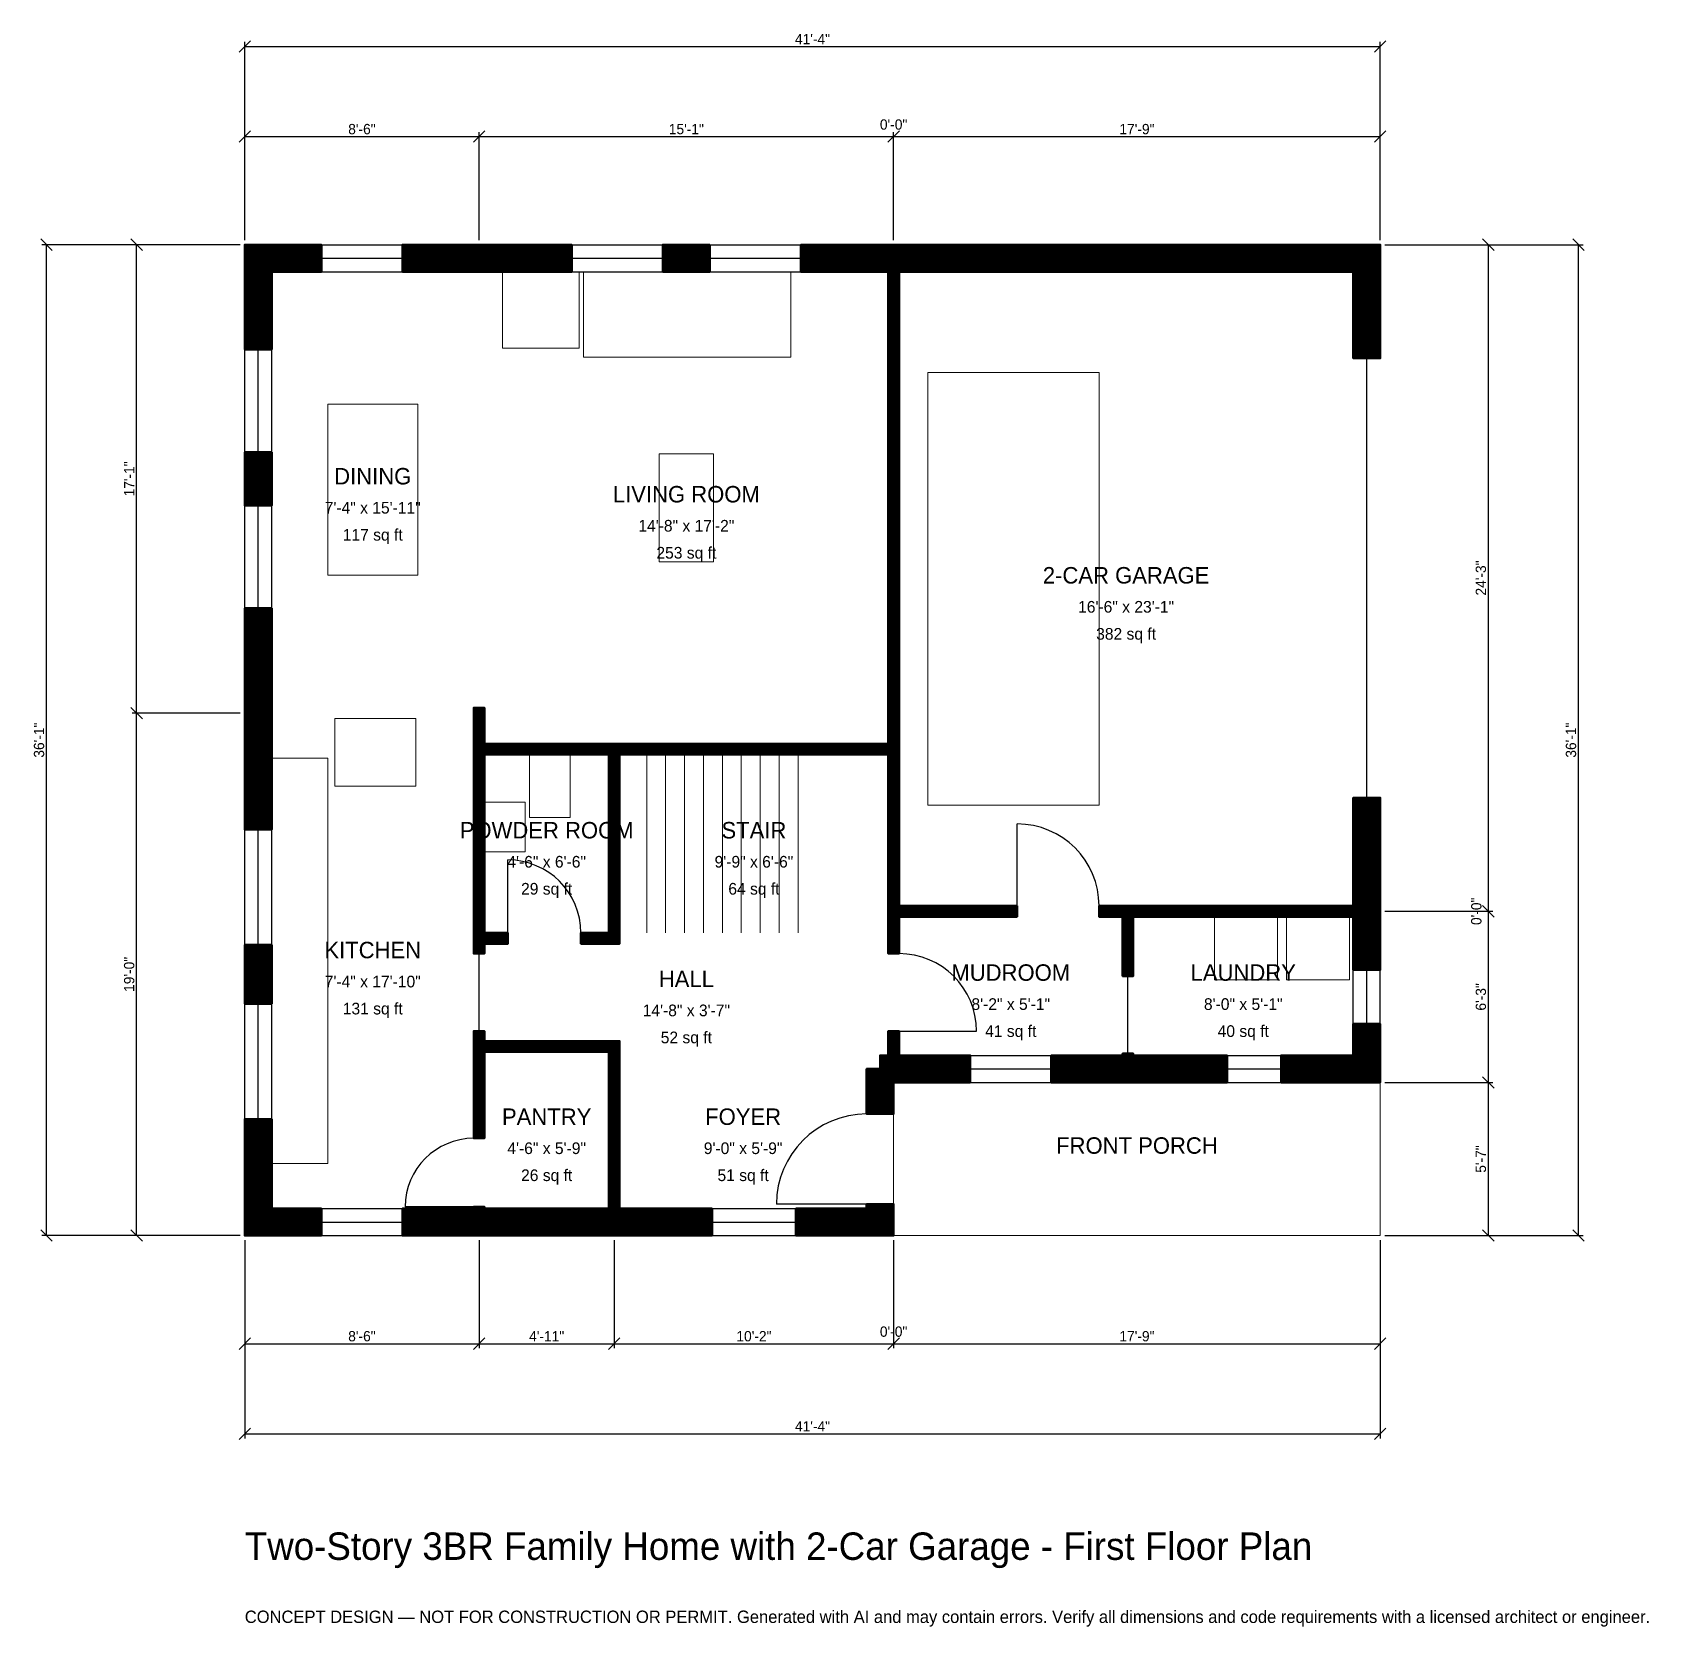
# Model space of a CAD drawing. Header units: inches. Extents: x -93 to 613, y -171 to 526.
import ezdxf
from ezdxf.enums import TextEntityAlignment as Align

# ---------------------------------------------------------------- set-up
doc = ezdxf.new("R2010")
doc.units = ezdxf.units.IN
doc.header["$MEASUREMENT"] = 0
doc.linetypes.add('DASHED', pattern=[0.6, 0.5, -0.1])
for name, color, linetype, lineweight in [('A-ANNO-DIMS', 1, 'Continuous', 13), ('A-ANNO-TEXT', 7, 'Continuous', 18), ('A-AREA-IDEN', 7, 'Continuous', 18), ('A-DOOR', 2, 'Continuous', 25), ('A-FLOR-FIXT', 9, 'Continuous', 13), ('A-FLOR-STRS', 3, 'Continuous', 18), ('A-FURN', 9, 'Continuous', 13), ('A-GLAZ', 4, 'Continuous', 25), ('A-SITE-PAVE', 8, 'Continuous', 13), ('A-WALL', 7, 'Continuous', 50), ('A-WALL-PATT', 8, 'Continuous', 13)]:
    doc.layers.add(name, color=color, linetype=linetype, lineweight=lineweight)
doc.dimstyles.new('PLAN', dxfattribs={"dimtxt": 4.5, "dimasz": 3, "dimexe": 2, "dimexo": 2, "dimgap": 1, "dimtad": 1, "dimdec": 0, "dimlunit": 4, "dimtsz": 2.5, "dimcen": 2.5, "dimclrd": 1, "dimclre": 1, "dimazin": 3, "dimtfac": 1, "dimtmove": 0, "dimatfit": 3})

msp = doc.modelspace()

# ---------------------------------------------------------------- hatches: boundary and pattern name
at = {"layer": 'A-WALL-PATT'}
h = msp.add_hatch(dxfattribs=at)
h.set_pattern_fill('ANSI31', color=8, scale=0.8)
h.paths.add_polyline_path([(283.4646, 0), (271.6535, 0), (271.6535, 0), (240.748, 0), (240.748, 11.811), (271.6535, 11.811), (271.6535, 13.7795), (283.4646, 13.7795), (283.4646, 11.811), (283.4646, 11.811), (283.4646, 0), (283.4646, 0), (283.4646, 0)])
h.paths.add_polyline_path([(167.3228, 0), (163.7795, 0), (163.7795, 0), (159.0551, 0), (159.0551, 0), (155.5118, 0), (108.2677, 0), (104.7244, 0), (104.7244, 0), (100, 0), (100, 0), (96.4567, 0), (68.8976, 0), (68.8976, 11.811), (96.4567, 11.811), (100, 11.811), (100, 12.5984), (104.7244, 12.5984), (104.7244, 11.811), (108.2677, 11.811), (155.5118, 11.811), (159.0551, 11.811), (159.0551, 80.315), (104.7244, 80.315), (104.7244, 42.5197), (100, 42.5197), (100, 80.315), (100, 85.0394), (100, 89.3701), (104.7244, 89.3701), (104.7244, 85.0394), (159.0551, 85.0394), (163.7795, 85.0394), (163.7795, 80.315), (163.7795, 11.811), (167.3228, 11.811), (204.1339, 11.811), (204.1339, 0), (167.3228, 0)])
h.paths.add_polyline_path([(11.811, 0), (11.811, 0), (0, 0), (0, 0), (0, 0), (0, 11.811), (0, 11.811), (0, 50.9186), (11.811, 50.9186), (11.811, 11.811), (33.4646, 11.811), (33.4646, 0), (11.811, 0)])
h.paths.add_polyline_path([(0, 127.0341), (11.811, 127.0341), (11.811, 101.3123), (0, 101.3123), (0, 127.0341)])
h.paths.add_polyline_path([(0, 222.4409), (0, 234.252), (0, 274.147), (11.811, 274.147), (11.811, 234.252), (11.811, 222.4409), (11.811, 177.4278), (0, 177.4278), (0, 222.4409)])
h.paths.add_polyline_path([(0, 342.3885), (11.811, 342.3885), (11.811, 319.0289), (0, 319.0289), (0, 342.3885)])
h.paths.add_polyline_path([(0, 421.2598), (0, 421.2598), (0, 433.0709), (0, 433.0709), (0, 433.0709), (11.811, 433.0709), (11.811, 433.0709), (33.4646, 433.0709), (33.4646, 421.2598), (11.811, 421.2598), (11.811, 387.2703), (0, 387.2703), (0, 421.2598)])
h.paths.add_polyline_path([(96.4567, 433.0709), (108.2677, 433.0709), (142.8478, 433.0709), (142.8478, 421.2598), (108.2677, 421.2598), (96.4567, 421.2598), (68.8976, 421.2598), (68.8976, 433.0709), (96.4567, 433.0709)])
h.paths.add_polyline_path([(203.2152, 433.0709), (203.2152, 421.2598), (182.6115, 421.2598), (182.6115, 433.0709), (203.2152, 433.0709)])
h.paths.add_polyline_path([(277.5591, 433.0709), (281.1024, 433.0709), (281.1024, 433.0709), (285.8268, 433.0709), (285.8268, 433.0709), (289.3701, 433.0709), (484.252, 433.0709), (484.252, 433.0709), (496.063, 433.0709), (496.063, 433.0709), (496.063, 433.0709), (496.063, 421.2598), (496.063, 421.2598), (496.063, 383.4646), (484.252, 383.4646), (484.252, 421.2598), (289.3701, 421.2598), (285.8268, 421.2598), (285.8268, 214.9606), (285.8268, 210.2362), (285.8268, 144.0945), (337.4016, 144.0945), (337.4016, 139.3701), (285.8268, 139.3701), (285.8268, 132.2835), (285.8268, 127.5591), (285.8268, 123.2283), (281.1024, 123.2283), (281.1024, 127.5591), (281.1024, 132.2835), (281.1024, 139.3701), (281.1024, 144.0945), (281.1024, 210.2362), (163.7795, 210.2362), (163.7795, 132.2835), (163.7795, 127.5591), (159.0551, 127.5591), (146.8504, 127.5591), (146.8504, 132.2835), (159.0551, 132.2835), (159.0551, 210.2362), (104.7244, 210.2362), (104.7244, 132.2835), (114.9606, 132.2835), (114.9606, 127.5591), (104.7244, 127.5591), (104.7244, 123.2283), (100, 123.2283), (100, 127.5591), (100, 132.2835), (100, 210.2362), (100, 214.9606), (100, 230.7087), (104.7244, 230.7087), (104.7244, 214.9606), (159.0551, 214.9606), (163.7795, 214.9606), (281.1024, 214.9606), (281.1024, 421.2598), (277.5591, 421.2598), (242.979, 421.2598), (242.979, 433.0709), (277.5591, 433.0709)])
h.paths.add_polyline_path([(496.063, 147.6378), (496.063, 144.0945), (496.063, 144.0945), (496.063, 139.3701), (496.063, 139.3701), (496.063, 135.8268), (496.063, 116.1417), (484.252, 116.1417), (484.252, 135.8268), (484.252, 139.3701), (388.189, 139.3701), (388.189, 113.3858), (383.4646, 113.3858), (383.4646, 139.3701), (373.2283, 139.3701), (373.2283, 144.0945), (383.4646, 144.0945), (388.189, 144.0945), (484.252, 144.0945), (484.252, 147.6378), (484.252, 191.3386), (496.063, 191.3386), (496.063, 147.6378)])
h.paths.add_polyline_path([(496.063, 78.7402), (496.063, 78.7402), (496.063, 66.9291), (496.063, 66.9291), (496.063, 66.9291), (484.252, 66.9291), (484.252, 66.9291), (452.7559, 66.9291), (452.7559, 78.7402), (484.252, 78.7402), (484.252, 92.5197), (496.063, 92.5197), (496.063, 78.7402)])
h.paths.add_polyline_path([(391.7323, 66.9291), (388.189, 66.9291), (388.189, 66.9291), (383.4646, 66.9291), (383.4646, 66.9291), (379.9213, 66.9291), (352.3622, 66.9291), (352.3622, 78.7402), (379.9213, 78.7402), (383.4646, 78.7402), (383.4646, 79.5276), (388.189, 79.5276), (388.189, 78.7402), (391.7323, 78.7402), (429.1339, 78.7402), (429.1339, 66.9291), (391.7323, 66.9291)])
h.paths.add_polyline_path([(285.8268, 66.9291), (285.8268, 66.9291), (283.4646, 66.9291), (283.4646, 64.5669), (283.4646, 64.5669), (283.4646, 53.1496), (271.6535, 53.1496), (271.6535, 72.8346), (277.5591, 72.8346), (277.5591, 78.7402), (281.1024, 78.7402), (281.1024, 80.315), (281.1024, 85.0394), (281.1024, 89.3701), (285.8268, 89.3701), (285.8268, 85.0394), (285.8268, 80.315), (285.8268, 78.7402), (316.9291, 78.7402), (316.9291, 66.9291), (285.8268, 66.9291)])

# ---------------------------------------------------------------- linework, layer by layer
at = {"layer": 'A-DOOR', "linetype": 'DASHED'}
msp.add_line((490.1575, 191.3386), (490.1575, 383.4646), dxfattribs=at)
at = {"layer": 'A-DOOR'}
for p, q in [((337.4016, 144.0945), (337.4016, 179.9213)), ((114.9606, 132.2835), (114.9606, 164.1732)), ((102.3622, 89.3701), (102.3622, 123.2283)), ((385.8268, 79.5276), (385.8268, 113.3858)), ((285.8268, 89.3701), (319.685, 89.3701)), ((100, 12.5984), (70.0787, 12.5984)), ((271.6535, 13.7795), (232.2835, 13.7795))]:
    msp.add_line(p, q, dxfattribs=at)
for centre, radius, start, end in [((337.4016, 144.0945), 35.8268, 0, 90), ((114.9606, 132.2835), 31.8898, 0, 90), ((285.8268, 89.3701), 33.8583, 0, 90), ((271.6535, 13.7795), 39.3701, 90, 180), ((100, 12.5984), 29.9213, 90, 180)]:
    msp.add_arc(centre, radius, start, end, dxfattribs=at)
at = {"layer": 'A-FLOR-FIXT'}
for points in [[(11.811, 31.4961), (36.2205, 31.4961), (36.2205, 208.6614), (11.811, 208.6614)], [(124.4094, 182.6772), (142.126, 182.6772), (142.126, 210.2362), (124.4094, 210.2362)], [(104.7244, 167.7165), (122.4409, 167.7165), (122.4409, 189.3701), (104.7244, 189.3701)]]:
    msp.add_lwpolyline(points, close=True, dxfattribs=at)
at = {"layer": 'A-FLOR-STRS'}
for p, q in [((175.5906, 132.2835), (175.5906, 210.2362)), ((183.8583, 132.2835), (183.8583, 210.2362)), ((192.126, 132.2835), (192.126, 210.2362)), ((200.3937, 132.2835), (200.3937, 210.2362)), ((208.6614, 132.2835), (208.6614, 210.2362)), ((216.9291, 132.2835), (216.9291, 210.2362)), ((225.1969, 132.2835), (225.1969, 210.2362)), ((233.4646, 132.2835), (233.4646, 210.2362)), ((241.7323, 132.2835), (241.7323, 210.2362))]:
    msp.add_line(p, q, dxfattribs=at)
at = {"layer": 'A-FURN'}
for points in [[(112.5984, 387.7953), (146.063, 387.7953), (146.063, 421.2598), (112.5984, 421.2598)], [(148.0315, 383.8583), (238.5827, 383.8583), (238.5827, 421.2598), (148.0315, 421.2598)], [(298.4252, 188.189), (373.2283, 188.189), (373.2283, 377.1654), (298.4252, 377.1654)], [(36.2205, 288.5827), (75.5906, 288.5827), (75.5906, 363.3858), (36.2205, 363.3858)], [(181.1024, 294.4882), (204.7244, 294.4882), (204.7244, 341.7323), (181.1024, 341.7323)], [(39.3701, 196.4567), (74.8031, 196.4567), (74.8031, 225.9843), (39.3701, 225.9843)], [(423.622, 111.811), (451.1811, 111.811), (451.1811, 139.3701), (423.622, 139.3701)], [(455.1181, 111.811), (482.6772, 111.811), (482.6772, 139.3701), (455.1181, 139.3701)]]:
    msp.add_lwpolyline(points, close=True, dxfattribs=at)
at = {"layer": 'A-GLAZ'}
for p, q in [((33.4646, 433.0709), (68.8976, 433.0709)), ((142.8478, 433.0709), (182.6115, 433.0709)), ((203.2152, 433.0709), (242.979, 433.0709)), ((33.4646, 427.1654), (68.8976, 427.1654)), ((142.8478, 427.1654), (182.6115, 427.1654)), ((203.2152, 427.1654), (242.979, 427.1654)), ((33.4646, 421.2598), (68.8976, 421.2598)), ((142.8478, 421.2598), (182.6115, 421.2598)), ((203.2152, 421.2598), (242.979, 421.2598)), ((0, 342.3885), (0, 387.2703)), ((5.9055, 342.3885), (5.9055, 387.2703)), ((11.811, 342.3885), (11.811, 387.2703)), ((0, 274.147), (0, 319.0289)), ((5.9055, 274.147), (5.9055, 319.0289)), ((11.811, 274.147), (11.811, 319.0289)), ((0, 127.0341), (0, 177.4278)), ((5.9055, 127.0341), (5.9055, 177.4278)), ((11.811, 127.0341), (11.811, 177.4278)), ((484.252, 92.5197), (484.252, 116.1417)), ((490.1575, 92.5197), (490.1575, 116.1417)), ((496.063, 92.5197), (496.063, 116.1417)), ((0, 50.9186), (0, 101.3123)), ((5.9055, 50.9186), (5.9055, 101.3123)), ((11.811, 50.9186), (11.811, 101.3123)), ((316.9291, 78.7402), (352.3622, 78.7402)), ((429.1339, 78.7402), (452.7559, 78.7402)), ((316.9291, 72.8346), (352.3622, 72.8346)), ((429.1339, 72.8346), (452.7559, 72.8346)), ((316.9291, 66.9291), (352.3622, 66.9291)), ((429.1339, 66.9291), (452.7559, 66.9291)), ((33.4646, 11.811), (68.8976, 11.811)), ((204.1339, 11.811), (240.748, 11.811)), ((33.4646, 5.9055), (68.8976, 5.9055)), ((33.4646, 0), (68.8976, 0)), ((204.1339, 5.9055), (240.748, 5.9055)), ((204.1339, 0), (240.748, 0))]:
    msp.add_line(p, q, dxfattribs=at)
at = {"layer": 'A-SITE-PAVE', "linetype": 'DASHED'}
msp.add_lwpolyline([(283.4646, 0), (496.063, 0), (496.063, 66.9291), (283.4646, 66.9291)], close=True, dxfattribs=at)
at = {"layer": 'A-WALL'}
for points in [[(0, 421.2598), (0, 421.2598), (0, 433.0709), (0, 433.0709), (0, 433.0709), (11.811, 433.0709), (11.811, 433.0709), (33.4646, 433.0709), (33.4646, 421.2598), (11.811, 421.2598), (11.811, 387.2703), (0, 387.2703), (0, 421.2598)], [(96.4567, 433.0709), (108.2677, 433.0709), (142.8478, 433.0709), (142.8478, 421.2598), (108.2677, 421.2598), (96.4567, 421.2598), (68.8976, 421.2598), (68.8976, 433.0709), (96.4567, 433.0709)], [(277.5591, 433.0709), (281.1024, 433.0709), (281.1024, 433.0709), (285.8268, 433.0709), (285.8268, 433.0709), (289.3701, 433.0709), (484.252, 433.0709), (484.252, 433.0709), (496.063, 433.0709), (496.063, 433.0709), (496.063, 433.0709), (496.063, 421.2598), (496.063, 421.2598), (496.063, 383.4646), (484.252, 383.4646), (484.252, 421.2598), (289.3701, 421.2598), (285.8268, 421.2598), (285.8268, 214.9606), (285.8268, 210.2362), (285.8268, 144.0945), (337.4016, 144.0945), (337.4016, 139.3701), (285.8268, 139.3701), (285.8268, 132.2835), (285.8268, 127.5591), (285.8268, 123.2283), (281.1024, 123.2283), (281.1024, 127.5591), (281.1024, 132.2835), (281.1024, 139.3701), (281.1024, 144.0945), (281.1024, 210.2362), (163.7795, 210.2362), (163.7795, 132.2835), (163.7795, 127.5591), (159.0551, 127.5591), (146.8504, 127.5591), (146.8504, 132.2835), (159.0551, 132.2835), (159.0551, 210.2362), (104.7244, 210.2362), (104.7244, 132.2835), (114.9606, 132.2835), (114.9606, 127.5591), (104.7244, 127.5591), (104.7244, 123.2283), (100, 123.2283), (100, 127.5591), (100, 132.2835), (100, 210.2362), (100, 214.9606), (100, 230.7087), (104.7244, 230.7087), (104.7244, 214.9606), (159.0551, 214.9606), (163.7795, 214.9606), (281.1024, 214.9606), (281.1024, 421.2598), (277.5591, 421.2598), (242.979, 421.2598), (242.979, 433.0709), (277.5591, 433.0709)], [(203.2152, 433.0709), (203.2152, 421.2598), (182.6115, 421.2598), (182.6115, 433.0709), (203.2152, 433.0709)], [(0, 342.3885), (11.811, 342.3885), (11.811, 319.0289), (0, 319.0289), (0, 342.3885)], [(0, 222.4409), (0, 234.252), (0, 274.147), (11.811, 274.147), (11.811, 234.252), (11.811, 222.4409), (11.811, 177.4278), (0, 177.4278), (0, 222.4409)], [(496.063, 147.6378), (496.063, 144.0945), (496.063, 144.0945), (496.063, 139.3701), (496.063, 139.3701), (496.063, 135.8268), (496.063, 116.1417), (484.252, 116.1417), (484.252, 135.8268), (484.252, 139.3701), (388.189, 139.3701), (388.189, 113.3858), (383.4646, 113.3858), (383.4646, 139.3701), (373.2283, 139.3701), (373.2283, 144.0945), (383.4646, 144.0945), (388.189, 144.0945), (484.252, 144.0945), (484.252, 147.6378), (484.252, 191.3386), (496.063, 191.3386), (496.063, 147.6378)], [(0, 127.0341), (11.811, 127.0341), (11.811, 101.3123), (0, 101.3123), (0, 127.0341)], [(496.063, 78.7402), (496.063, 78.7402), (496.063, 66.9291), (496.063, 66.9291), (496.063, 66.9291), (484.252, 66.9291), (484.252, 66.9291), (452.7559, 66.9291), (452.7559, 78.7402), (484.252, 78.7402), (484.252, 92.5197), (496.063, 92.5197), (496.063, 78.7402)], [(167.3228, 0), (163.7795, 0), (163.7795, 0), (159.0551, 0), (159.0551, 0), (155.5118, 0), (108.2677, 0), (104.7244, 0), (104.7244, 0), (100, 0), (100, 0), (96.4567, 0), (68.8976, 0), (68.8976, 11.811), (96.4567, 11.811), (100, 11.811), (100, 12.5984), (104.7244, 12.5984), (104.7244, 11.811), (108.2677, 11.811), (155.5118, 11.811), (159.0551, 11.811), (159.0551, 80.315), (104.7244, 80.315), (104.7244, 42.5197), (100, 42.5197), (100, 80.315), (100, 85.0394), (100, 89.3701), (104.7244, 89.3701), (104.7244, 85.0394), (159.0551, 85.0394), (163.7795, 85.0394), (163.7795, 80.315), (163.7795, 11.811), (167.3228, 11.811), (204.1339, 11.811), (204.1339, 0), (167.3228, 0)], [(285.8268, 66.9291), (285.8268, 66.9291), (283.4646, 66.9291), (283.4646, 64.5669), (283.4646, 64.5669), (283.4646, 53.1496), (271.6535, 53.1496), (271.6535, 72.8346), (277.5591, 72.8346), (277.5591, 78.7402), (281.1024, 78.7402), (281.1024, 80.315), (281.1024, 85.0394), (281.1024, 89.3701), (285.8268, 89.3701), (285.8268, 85.0394), (285.8268, 80.315), (285.8268, 78.7402), (316.9291, 78.7402), (316.9291, 66.9291), (285.8268, 66.9291)], [(391.7323, 66.9291), (388.189, 66.9291), (388.189, 66.9291), (383.4646, 66.9291), (383.4646, 66.9291), (379.9213, 66.9291), (352.3622, 66.9291), (352.3622, 78.7402), (379.9213, 78.7402), (383.4646, 78.7402), (383.4646, 79.5276), (388.189, 79.5276), (388.189, 78.7402), (391.7323, 78.7402), (429.1339, 78.7402), (429.1339, 66.9291), (391.7323, 66.9291)], [(11.811, 0), (11.811, 0), (0, 0), (0, 0), (0, 0), (0, 11.811), (0, 11.811), (0, 50.9186), (11.811, 50.9186), (11.811, 11.811), (33.4646, 11.811), (33.4646, 0), (11.811, 0)], [(283.4646, 0), (271.6535, 0), (271.6535, 0), (240.748, 0), (240.748, 11.811), (271.6535, 11.811), (271.6535, 13.7795), (283.4646, 13.7795), (283.4646, 11.811), (283.4646, 11.811), (283.4646, 0), (283.4646, 0), (283.4646, 0)]]:
    msp.add_lwpolyline(points, close=True, dxfattribs=at)

# ---------------------------------------------------------------- texts
at = {"layer": 'A-ANNO-TEXT'}
for s, height, p in [('Two-Story 3BR Family Home with 2-Car Garage - First Floor Plan', 12, (0, -141.7323)), ('CONCEPT DESIGN — NOT FOR CONSTRUCTION OR PERMIT. Generated with AI and may contain errors. Verify all dimensions and code requirements with a licensed architect or engineer.', 5.4, (0, -169.2913))]:
    msp.add_text(s, height=height, dxfattribs=at).set_placement(p)
at = {"layer": 'A-AREA-IDEN'}
for s, height, p in [('DINING', 7.2, (55.9055, 331.8898)), ('LIVING ROOM', 7.2, (192.9134, 324.0157)), ('7\'-4" x 15\'-11"', 5.1, (55.9055, 318.1102)), ('14\'-8" x 17\'-2"', 5.1, (192.9134, 310.2362)), ('117 sq ft', 5.1, (55.9055, 306.2992)), ('253 sq ft', 5.1, (192.9134, 298.4252)), ('2-CAR GARAGE', 7.2, (385.0394, 288.5827)), ('16\'-6" x 23\'-1"', 5.1, (385.0394, 274.8031)), ('382 sq ft', 5.1, (385.0394, 262.9921)), ('POWDER ROOM', 7.2, (131.8898, 177.1654)), ('STAIR', 7.2, (222.4409, 177.1654)), ('4\'-6" x 6\'-6"', 5.1, (131.8898, 163.3858)), ('9\'-9" x 6\'-6"', 5.1, (222.4409, 163.3858)), ('29 sq ft', 5.1, (131.8898, 151.5748)), ('64 sq ft', 5.1, (222.4409, 151.5748)), ('KITCHEN', 7.2, (55.9055, 124.8031)), ('7\'-4" x 17\'-10"', 5.1, (55.9055, 111.0236)), ('HALL', 7.2, (192.9134, 112.2047)), ('MUDROOM', 7.2, (334.6457, 114.9606)), ('LAUNDRY', 7.2, (436.2205, 114.9606)), ('131 sq ft', 5.1, (55.9055, 99.2126)), ('14\'-8" x 3\'-7"', 5.1, (192.9134, 98.4252)), ('8\'-2" x 5\'-1"', 5.1, (334.6457, 101.1811)), ('8\'-0" x 5\'-1"', 5.1, (436.2205, 101.1811)), ('41 sq ft', 5.1, (334.6457, 89.3701)), ('40 sq ft', 5.1, (436.2205, 89.3701)), ('52 sq ft', 5.1, (192.9134, 86.6142)), ('PANTRY', 7.2, (131.8898, 51.9685)), ('FOYER', 7.2, (217.7165, 51.9685)), ('FRONT PORCH', 7.2, (389.7638, 39.3701)), ('4\'-6" x 5\'-9"', 5.1, (131.8898, 38.189)), ('9\'-0" x 5\'-9"', 5.1, (217.7165, 38.189)), ('26 sq ft', 5.1, (131.8898, 26.378)), ('51 sq ft', 5.1, (217.7165, 26.378))]:
    msp.add_text(s, height=height, dxfattribs=at).set_placement(p, align=Align.MIDDLE_CENTER)

# ---------------------------------------------------------------- dimensions: what is measured, and where the dimension line sits
at = {"layer": 'A-ANNO-DIMS'}
for base, p1, p2, text in [((0, 519.685), (0, 433.0709), (496.063, 433.0709), '41\'-4"'), ((283.4646, 480.315), (283.4646, 433.0709), (283.4646, 433.0709), '0\'-0"'), ((0, 480.315), (0, 433.0709), (102.3622, 433.0709), '8\'-6"'), ((102.3622, 480.315), (102.3622, 433.0709), (283.4646, 433.0709), '15\'-1"'), ((283.4646, 480.315), (283.4646, 433.0709), (496.063, 433.0709), '17\'-9"'), ((0, -47.2441), (0, 0), (102.3622, 0), '8\'-6"'), ((0, -86.6142), (0, 0), (496.063, 0), '41\'-4"'), ((102.3622, -47.2441), (102.3622, 0), (161.4173, 0), '4\'-11"'), ((161.4173, -47.2441), (161.4173, 0), (283.4646, 0), '10\'-2"'), ((283.4646, -47.2441), (283.4646, 0), (283.4646, 0), '0\'-0"'), ((283.4646, -47.2441), (283.4646, 0), (496.063, 0), '17\'-9"')]:
    msp.add_linear_dim(base=base, p1=p1, p2=p2, text=text, dimstyle='PLAN', dxfattribs=at).render()
for base, p1, p2, text in [((-86.6142, 0), (0, 0), (0, 433.0709), '36\'-1"'), ((-47.2441, 228.3465), (0, 228.3465), (0, 433.0709), '17\'-1"'), ((543.3071, 141.7323), (496.063, 141.7323), (496.063, 433.0709), '24\'-3"'), ((582.6772, 0), (496.063, 0), (496.063, 433.0709), '36\'-1"'), ((-47.2441, 0), (0, 0), (0, 228.3465), '19\'-0"'), ((543.3071, 141.7323), (496.063, 141.7323), (496.063, 141.7323), '0\'-0"'), ((543.3071, 66.9291), (496.063, 66.9291), (496.063, 141.7323), '6\'-3"'), ((543.3071, 0), (496.063, 0), (496.063, 66.9291), '5\'-7"')]:
    msp.add_linear_dim(base=base, p1=p1, p2=p2, angle=90, text=text, dimstyle='PLAN', dxfattribs=at).render()

doc.saveas('drawing.dxf')
